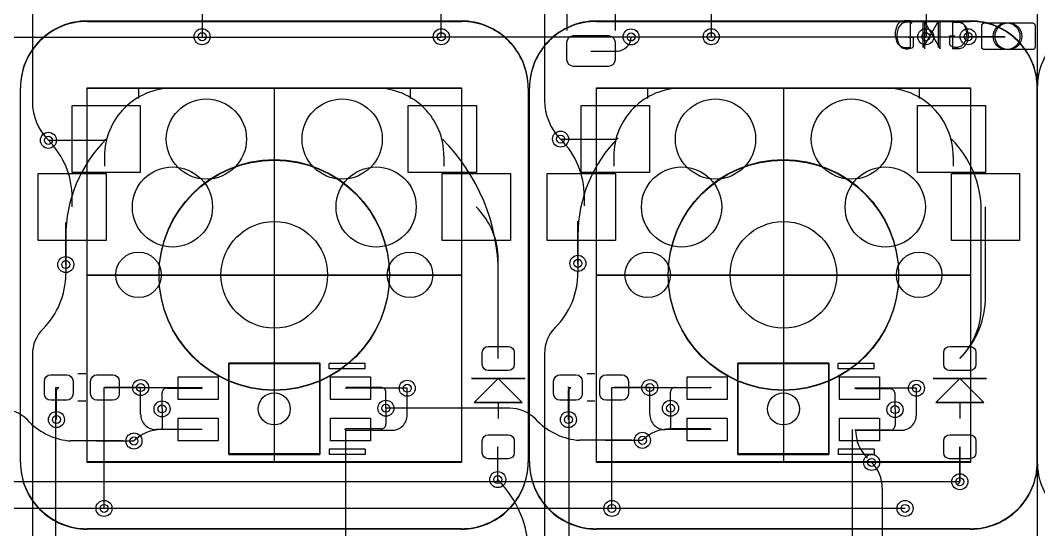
# Model space of a CAD drawing. Header units: millimetres. Extents: x -220 to 263, y -14 to 135.
# Drawn here: x 127.67 to 165.77, y 58.97 to 78.02 of the extents above; entities that cross this region are included whole.
import ezdxf

# ---------------------------------------------------------------- set-up
doc = ezdxf.new("R2010")
doc.units = ezdxf.units.MM
doc.layers.get('0').update_dxf_attribs({"color": 96, "lineweight": 25, "true_color": 0x008000})
for name, color, linetype, lineweight, true_color in [('livello 10', 6, 'Continuous', 25, 0xff00ff), ('livello 11', 30, 'Continuous', 25, 0xff7f00), ('livello 12', 253, 'Continuous', 25, 0xa0a0a4), ('livello 3', 18, 'Continuous', 25, 0x000000), ('livello 7', 6, 'Continuous', 25, 0xff00ff), ('livello 8', 18, 'Continuous', 25, 0x000000), ('livello 9', 18, 'Continuous', 25, 0x000000)]:
    doc.layers.add(name, color=color, linetype=linetype, lineweight=lineweight, true_color=true_color)

msp = doc.modelspace()

# ---------------------------------------------------------------- linework, layer by layer
at = {"flags": 128}
msp.add_lwpolyline([(165.722, 121.5), (165.722, 14.516)], dxfattribs=at)
at = {"layer": 'livello 10', "flags": 128}
msp.add_lwpolyline([(165.722, 121.5), (165.722, 14.516)], dxfattribs=at)
at = {"layer": 'livello 10', "color": 6, "true_color": 0xff00ff, "flags": 128}
for points in [[(130.173, 75.499), (144.172, 75.499)], [(130.173, 61.499), (130.173, 75.499)], [(130.173, 75.499), (144.172, 75.499)], [(144.172, 75.499), (144.172, 61.499)], [(149.223, 75.499), (163.222, 75.499)], [(149.223, 61.499), (149.223, 75.499)], [(149.223, 61.499), (149.223, 75.499)], [(149.223, 75.499), (163.222, 75.499)], [(149.223, 75.499), (163.222, 75.499)], [(163.222, 75.499), (163.222, 61.499)], [(163.222, 75.499), (163.222, 61.499)], [(144.172, 61.499), (130.173, 61.499)], [(163.222, 61.499), (149.223, 61.499)], [(163.222, 61.499), (149.223, 61.499)]]:
    msp.add_lwpolyline(points, dxfattribs=at)
at = {"layer": 'livello 11', "color": 250, "true_color": 0x2f2d31, "flags": 128}
for points in [[(165.722, 121.5), (165.722, 14.516)], [(130.173, 75.499), (144.172, 75.499)], [(130.173, 61.499), (130.173, 75.499)], [(130.173, 75.499), (144.172, 75.499)], [(144.172, 75.499), (144.172, 61.499)], [(149.223, 75.499), (163.222, 75.499)], [(149.223, 61.499), (149.223, 75.499)], [(149.223, 61.499), (149.223, 75.499)], [(149.223, 75.499), (163.222, 75.499)], [(149.223, 75.499), (163.222, 75.499)], [(163.222, 75.499), (163.222, 61.499)], [(163.222, 75.499), (163.222, 61.499)], [(135.473, 61.782), (135.473, 65.182)], [(135.473, 65.182), (138.873, 65.182)], [(138.873, 65.182), (135.473, 65.182)], [(135.473, 65.182), (135.473, 61.782)], [(138.873, 65.182), (138.873, 61.782)], [(138.873, 61.782), (138.873, 65.182)], [(154.523, 61.782), (154.523, 65.182)], [(154.523, 65.182), (157.923, 65.182)], [(157.923, 65.182), (154.523, 65.182)], [(154.523, 65.182), (154.523, 61.782)], [(157.923, 65.182), (157.923, 61.782)], [(157.923, 61.782), (157.923, 65.182)], [(138.873, 61.782), (135.473, 61.782)], [(135.473, 61.782), (138.873, 61.782)], [(157.923, 61.782), (154.523, 61.782)], [(154.523, 61.782), (157.923, 61.782)], [(144.172, 61.499), (130.173, 61.499)], [(163.222, 61.499), (149.223, 61.499)], [(163.222, 61.499), (149.223, 61.499)]]:
    msp.add_lwpolyline(points, dxfattribs=at)
at = {"layer": 'livello 11', "color": 139, "true_color": 0x174d58, "flags": 128}
for points in [[(148.113, 79.06), (148.113, 77.638)], [(149.933, 79.06), (149.933, 77.638)], [(160.45, 77.771), (160.402, 77.58)], [(160.497, 77.866), (160.45, 77.771)], [(160.593, 77.961), (160.497, 77.866)], [(160.736, 78.009), (160.593, 77.961)], [(160.974, 78.009), (160.736, 78.009)], [(160.974, 77.009), (160.974, 78.009)], [(162.021, 78.009), (161.45, 77.009)], [(161.45, 77.009), (161.45, 78.009)], [(162.021, 77.009), (162.021, 78.009)], [(162.497, 77.961), (162.593, 78.009)], [(162.593, 78.009), (162.736, 78.009)], [(162.736, 78.009), (162.878, 77.961)], [(162.878, 77.961), (162.974, 77.866)], [(162.974, 77.866), (163.021, 77.771)], [(163.021, 77.771), (163.069, 77.58)], [(160.402, 77.58), (160.402, 77.438)], [(160.402, 77.438), (160.45, 77.247)], [(162.45, 77.104), (162.45, 77.438)], [(162.45, 77.438), (162.64, 77.438)], [(163.069, 77.438), (163.021, 77.247)], [(163.069, 77.58), (163.069, 77.438)], [(160.45, 77.247), (160.497, 77.152)], [(160.497, 77.152), (160.593, 77.056)], [(160.593, 77.056), (160.736, 77.009)], [(160.736, 77.009), (160.974, 77.009)], [(162.497, 77.056), (162.45, 77.104)], [(162.64, 77.009), (162.497, 77.056)], [(162.736, 77.009), (162.64, 77.009)], [(162.878, 77.056), (162.736, 77.009)], [(162.974, 77.152), (162.878, 77.056)], [(163.021, 77.247), (162.974, 77.152)], [(133.363, 75.484), (142.253, 75.484)], [(142.253, 75.484), (142.253, 75.103)], [(152.413, 75.484), (161.303, 75.484)], [(161.303, 75.484), (161.303, 75.103)], [(130.823, 72.944), (130.823, 72.563)], [(149.873, 72.944), (149.873, 72.563)], [(140.573, 65.182), (139.223, 65.182)], [(139.223, 64.982), (139.223, 65.182)], [(140.573, 64.982), (140.573, 65.182)], [(159.623, 65.182), (158.273, 65.182)], [(158.273, 64.982), (158.273, 65.182)], [(159.623, 64.982), (159.623, 65.182)], [(130.119, 64.792), (129.826, 64.792)], [(140.573, 64.982), (139.223, 64.982)], [(149.169, 64.792), (148.876, 64.792)], [(159.623, 64.982), (158.273, 64.982)], [(144.554, 64.618), (146.554, 64.618)], [(144.654, 63.718), (145.554, 64.618)], [(145.554, 64.618), (146.454, 63.718)], [(161.823, 64.618), (163.823, 64.618)], [(161.923, 63.718), (162.823, 64.618)], [(162.823, 64.618), (163.723, 63.718)], [(130.119, 63.772), (129.826, 63.772)], [(146.454, 63.718), (144.654, 63.718)], [(145.554, 63.718), (145.554, 63.118)], [(149.169, 63.772), (148.876, 63.772)], [(163.723, 63.718), (161.923, 63.718)], [(162.823, 63.718), (162.823, 63.118)]]:
    msp.add_lwpolyline(points, dxfattribs=at)
at = {"layer": 'livello 11', "color": 168, "true_color": 0x0d115e, "flags": 128}
for points in [[(148.113, 79.06), (148.113, 77.638)], [(149.933, 79.06), (149.933, 77.638)], [(160.56, 77.808), (160.512, 77.712)], [(160.655, 77.903), (160.56, 77.808)], [(160.798, 77.951), (160.655, 77.903)], [(160.941, 77.951), (160.798, 77.951)], [(161.036, 77.903), (160.941, 77.951)], [(161.512, 76.951), (161.512, 77.951)], [(161.512, 77.951), (162.084, 76.951)], [(162.084, 76.951), (162.084, 77.951)], [(162.56, 76.951), (162.56, 77.951)], [(162.56, 77.951), (162.798, 77.951)], [(162.798, 77.951), (162.941, 77.903)], [(162.941, 77.903), (163.036, 77.808)], [(163.036, 77.808), (163.084, 77.712)], [(160.512, 77.712), (160.465, 77.522)], [(160.465, 77.522), (160.465, 77.379)], [(160.465, 77.379), (160.512, 77.189)], [(161.084, 77.379), (160.893, 77.379)], [(161.084, 77.046), (161.084, 77.379)], [(163.084, 77.712), (163.131, 77.522)], [(163.131, 77.379), (163.084, 77.189)], [(163.131, 77.522), (163.131, 77.379)], [(160.512, 77.189), (160.56, 77.093)], [(160.56, 77.093), (160.655, 76.998)], [(160.655, 76.998), (160.798, 76.951)], [(160.893, 76.951), (161.036, 76.998)], [(161.036, 76.998), (161.084, 77.046)], [(162.941, 76.998), (162.798, 76.951)], [(163.036, 77.093), (162.941, 76.998)], [(163.084, 77.189), (163.036, 77.093)], [(160.798, 76.951), (160.893, 76.951)], [(162.798, 76.951), (162.56, 76.951)], [(140.983, 75.484), (132.093, 75.484)], [(132.093, 75.484), (132.093, 75.103)], [(160.033, 75.484), (151.143, 75.484)], [(151.143, 75.484), (151.143, 75.103)], [(143.523, 72.944), (143.523, 72.563)], [(162.573, 72.944), (162.573, 72.563)], [(130.119, 64.792), (129.826, 64.792)], [(149.169, 64.792), (148.876, 64.792)], [(146.554, 64.618), (144.554, 64.618)], [(145.554, 64.618), (144.654, 63.718)], [(146.454, 63.718), (145.554, 64.618)], [(163.823, 64.618), (161.823, 64.618)], [(162.823, 64.618), (161.923, 63.718)], [(163.723, 63.718), (162.823, 64.618)], [(130.119, 63.772), (129.826, 63.772)], [(144.654, 63.718), (146.454, 63.718)], [(145.554, 63.718), (145.554, 63.118)], [(149.169, 63.772), (148.876, 63.772)], [(161.923, 63.718), (163.723, 63.718)], [(162.823, 63.718), (162.823, 63.118)], [(140.573, 61.982), (139.223, 61.982)], [(139.223, 61.982), (139.223, 61.782)], [(140.573, 61.782), (139.223, 61.782)], [(140.573, 61.982), (140.573, 61.782)], [(159.623, 61.982), (158.273, 61.982)], [(158.273, 61.982), (158.273, 61.782)], [(159.623, 61.782), (158.273, 61.782)], [(159.623, 61.982), (159.623, 61.782)]]:
    msp.add_lwpolyline(points, dxfattribs=at)
at = {"layer": 'livello 11', "color": 250, "true_color": 0x3d3d3d, "flags": 128}
for points in [[(130.173, 77.982, 0.414214), (127.673, 75.482)], [(130.173, 77.982, 0.414214), (127.673, 75.482)], [(146.672, 75.482, 0.414214), (144.172, 77.982)], [(146.672, 75.482, 0.414214), (144.172, 77.982)], [(149.223, 77.982, 0.414214), (146.723, 75.482)], [(149.223, 77.982, 0.414214), (146.723, 75.482)], [(149.223, 77.982, 0.414214), (146.723, 75.482)], [(165.722, 75.482, 0.414214), (163.222, 77.982)], [(165.722, 75.482, 0.414214), (163.222, 77.982)], [(165.722, 75.482, 0.414214), (163.222, 77.982)], [(127.673, 61.482, 0.414214), (130.173, 58.982)], [(144.172, 58.982, 0.414214), (146.672, 61.482)], [(146.723, 61.482, 0.414214), (149.223, 58.982)], [(146.723, 61.482, 0.414214), (149.223, 58.982)], [(163.222, 58.982, 0.414214), (165.722, 61.482)], [(163.222, 58.982, 0.414214), (165.722, 61.482)]]:
    msp.add_lwpolyline(points, format="xyb", dxfattribs=at)
for points in [[(130.173, 77.982), (144.172, 77.982)], [(130.173, 77.982), (144.172, 77.982)], [(149.223, 77.982), (163.222, 77.982)], [(149.223, 77.982), (163.222, 77.982)], [(149.223, 77.982), (163.222, 77.982)], [(127.673, 61.482), (127.673, 75.482)], [(130.173, 75.482), (144.172, 75.482)], [(130.173, 61.482), (130.173, 75.482)], [(130.173, 75.482), (144.172, 75.482)], [(137.173, 75.482), (137.173, 61.482)], [(144.172, 75.482), (144.172, 61.482)], [(146.672, 75.482), (146.672, 61.482)], [(146.723, 61.482), (146.723, 75.482)], [(146.723, 61.482), (146.723, 75.482)], [(149.223, 75.482), (163.222, 75.482)], [(149.223, 61.482), (149.223, 75.482)], [(149.223, 61.482), (149.223, 75.482)], [(149.223, 75.482), (163.222, 75.482)], [(149.223, 75.482), (163.222, 75.482)], [(156.222, 75.482), (156.222, 61.482)], [(156.223, 75.482), (156.223, 61.482)], [(163.222, 75.482), (163.222, 61.482)], [(163.222, 75.482), (163.222, 61.482)], [(165.722, 61.482), (165.722, 75.482)], [(165.722, 75.482), (165.722, 61.482)], [(130.173, 68.482), (144.172, 68.482)], [(130.173, 68.482), (144.172, 68.482)], [(149.223, 68.482), (163.222, 68.482)], [(149.223, 68.482), (163.222, 68.482)], [(149.223, 68.482), (163.222, 68.482)], [(144.172, 61.482), (130.173, 61.482)], [(163.222, 61.482), (149.223, 61.482)], [(163.222, 61.482), (149.223, 61.482)], [(144.172, 58.982), (130.173, 58.982)], [(163.222, 58.982), (149.223, 58.982)], [(163.222, 58.982), (149.223, 58.982)]]:
    msp.add_lwpolyline(points, dxfattribs=at)
at = {"layer": 'livello 11', "color": 139, "true_color": 0x174d58, "flags": 128}
for points in [[(133.363, 75.484, 0.414214), (130.823, 72.944)], [(152.413, 75.484, 0.414214), (149.873, 72.944)]]:
    msp.add_lwpolyline(points, format="xyb", dxfattribs=at)
at = {"layer": 'livello 11', "color": 168, "true_color": 0x0d115e, "flags": 128}
for points in [[(143.523, 72.944, 0.414214), (140.983, 75.484)], [(162.573, 72.944, 0.414214), (160.033, 75.484)]]:
    msp.add_lwpolyline(points, format="xyb", dxfattribs=at)
at = {"layer": 'livello 11', "color": 250, "true_color": 0x3d3d3d}
for centre in [(137.173, 68.482), (156.223, 68.482), (156.222, 68.482)]:
    msp.add_circle(centre, 4.311, dxfattribs=at)
at = {"layer": 'livello 12', "flags": 128}
msp.add_lwpolyline([(165.722, 121.5), (165.722, 14.5)], dxfattribs=at)
at = {"layer": 'livello 3', "color": 30, "true_color": 0xff7f00, "flags": 128}
for points in [[(168.222, 77.999, 0.414214), (165.722, 75.499)], [(165.722, 61.499, 0.414214), (168.222, 58.999)]]:
    msp.add_lwpolyline(points, format="xyb", dxfattribs=at)
msp.add_lwpolyline([(165.722, 61.499), (165.722, 75.499)], dxfattribs=at)
at = {"layer": 'livello 7', "color": 6, "true_color": 0xff00ff, "flags": 128}
for points in [[(130.173, 77.999, 0.414214), (127.673, 75.499)], [(130.173, 77.999, 0.414214), (127.673, 75.499)], [(146.672, 75.499, 0.414214), (144.172, 77.999)], [(146.672, 75.499, 0.414214), (144.172, 77.999)], [(149.223, 77.999, 0.414214), (146.723, 75.499)], [(149.223, 77.999, 0.414214), (146.723, 75.499)], [(149.223, 77.999, 0.414214), (146.723, 75.499)], [(165.722, 75.499, 0.414214), (163.222, 77.999)], [(165.722, 75.499, 0.414214), (163.222, 77.999)], [(165.722, 75.499, 0.414214), (163.222, 77.999)], [(127.673, 61.499, 0.414214), (130.173, 58.999)], [(144.172, 58.999, 0.414214), (146.672, 61.499)], [(146.723, 61.499, 0.414214), (149.223, 58.999)], [(146.723, 61.499, 0.414214), (149.223, 58.999)], [(163.222, 58.999, 0.414214), (165.722, 61.499)], [(163.222, 58.999, 0.414214), (165.722, 61.499)]]:
    msp.add_lwpolyline(points, format="xyb", dxfattribs=at)
for points in [[(130.173, 77.999), (144.172, 77.999)], [(130.173, 77.999), (144.172, 77.999)], [(149.223, 77.999), (163.222, 77.999)], [(149.223, 77.999), (163.222, 77.999)], [(149.223, 77.999), (163.222, 77.999)], [(127.673, 61.499), (127.673, 75.499)], [(130.173, 75.499), (144.172, 75.499)], [(130.173, 61.499), (130.173, 75.499)], [(130.173, 75.499), (144.172, 75.499)], [(137.173, 75.499), (137.173, 61.499)], [(144.172, 75.499), (144.172, 61.499)], [(146.672, 75.499), (146.672, 61.499)], [(146.723, 61.499), (146.723, 75.499)], [(146.723, 61.499), (146.723, 75.499)], [(149.223, 75.499), (163.222, 75.499)], [(149.223, 61.499), (149.223, 75.499)], [(149.223, 61.499), (149.223, 75.499)], [(149.223, 75.499), (163.222, 75.499)], [(149.223, 75.499), (163.222, 75.499)], [(156.222, 75.499), (156.222, 61.499)], [(156.223, 75.499), (156.223, 61.499)], [(163.222, 75.499), (163.222, 61.499)], [(163.222, 75.499), (163.222, 61.499)], [(165.722, 61.499), (165.722, 75.499)], [(165.722, 75.499), (165.722, 61.499)], [(130.173, 68.499), (144.172, 68.499)], [(130.173, 68.499), (144.172, 68.499)], [(149.223, 68.499), (163.222, 68.499)], [(149.223, 68.499), (163.222, 68.499)], [(149.223, 68.499), (163.222, 68.499)], [(135.473, 61.799), (135.473, 65.199)], [(135.473, 65.199), (138.873, 65.199)], [(138.873, 65.199), (135.473, 65.199)], [(135.473, 65.199), (135.473, 61.799)], [(138.873, 65.199), (138.873, 61.799)], [(138.873, 61.799), (138.873, 65.199)], [(154.523, 61.799), (154.523, 65.199)], [(154.523, 65.199), (157.923, 65.199)], [(157.923, 65.199), (154.523, 65.199)], [(154.523, 65.199), (154.523, 61.799)], [(157.923, 65.199), (157.923, 61.799)], [(157.923, 61.799), (157.923, 65.199)], [(138.873, 61.799), (135.473, 61.799)], [(135.473, 61.799), (138.873, 61.799)], [(157.923, 61.799), (154.523, 61.799)], [(154.523, 61.799), (157.923, 61.799)], [(144.172, 61.499), (130.173, 61.499)], [(163.222, 61.499), (149.223, 61.499)], [(163.222, 61.499), (149.223, 61.499)], [(144.172, 58.999), (130.173, 58.999)], [(163.222, 58.999), (149.223, 58.999)], [(163.222, 58.999), (149.223, 58.999)]]:
    msp.add_lwpolyline(points, dxfattribs=at)
at = {"layer": 'livello 7', "color": 6, "true_color": 0xff00ff}
for centre in [(137.173, 68.499), (156.223, 68.499), (156.222, 68.499)]:
    msp.add_circle(centre, 4.311, dxfattribs=at)
at = {"layer": 'livello 8', "color": 163, "true_color": 0x4d7fc4, "flags": 128}
for points in [[(147.284, 84.613), (147.284, 75.027)], [(128.123, 84.567), (128.123, 74.981)], [(143.423, 77.41), (143.423, 81.657)], [(134.473, 80.682), (134.473, 77.41)], [(153.523, 80.682), (153.523, 77.41)], [(161.56, 80.482), (161.56, 77.422)], [(163.641, 77.826), (163.649, 77.864), (163.671, 77.897), (163.703, 77.918), (163.741, 77.926), (165.541, 77.926), (165.58, 77.918), (165.612, 77.897), (165.634, 77.864), (165.641, 77.826), (165.641, 77.026), (165.634, 76.988), (165.612, 76.955), (165.58, 76.933), (165.541, 76.926), (163.741, 76.926), (163.703, 76.933), (163.671, 76.955), (163.649, 76.988), (163.641, 77.026), (163.641, 77.826)], [(149.673, 77.449), (149.768, 77.43), (149.849, 77.376), (149.903, 77.295), (149.923, 77.199), (149.923, 76.549), (149.903, 76.453), (149.849, 76.372), (149.768, 76.318), (149.673, 76.299), (148.373, 76.299), (148.277, 76.318), (148.196, 76.372), (148.142, 76.453), (148.123, 76.549), (148.123, 77.199), (148.142, 77.295), (148.196, 77.376), (148.277, 77.43), (148.373, 77.449), (149.673, 77.449)], [(161.56, 77.422), (161.548, 77.41)], [(164.523, 77.41), (163.133, 77.41)], [(149.023, 76.874), (149.998, 76.874)], [(142.188, 72.329), (142.188, 74.829), (144.738, 74.829), (144.738, 72.329), (142.188, 72.329)], [(161.238, 72.329), (161.238, 74.829), (163.788, 74.829), (163.788, 72.329), (161.238, 72.329)], [(128.338, 69.789), (128.338, 72.289), (130.888, 72.289), (130.888, 69.789), (128.338, 69.789)], [(147.388, 69.789), (147.388, 72.289), (149.938, 72.289), (149.938, 69.789), (147.388, 69.789)], [(129.613, 71.039), (129.613, 71.384)], [(148.774, 71.085), (148.774, 71.43)], [(163.623, 67.299), (163.623, 70.899)], [(148.534, 68.929), (148.534, 70.506)], [(129.373, 68.882), (129.373, 70.459)], [(129.373, 68.882), (129.373, 68.534)], [(148.534, 68.929), (148.534, 68.581)], [(145.554, 65.368), (145.554, 68.53)], [(145.929, 65.818), (146.015, 65.8), (146.088, 65.752), (146.137, 65.679), (146.154, 65.593), (146.154, 65.143), (146.137, 65.056), (146.088, 64.983), (146.015, 64.935), (145.929, 64.918), (145.179, 64.918), (145.093, 64.935), (145.02, 64.983), (144.971, 65.056), (144.954, 65.143), (144.954, 65.593), (144.971, 65.679), (145.02, 65.752), (145.093, 65.8), (145.179, 65.818), (145.929, 65.818)], [(147.284, 65.563), (147.284, 55.977)], [(163.198, 65.818), (163.284, 65.8), (163.357, 65.752), (163.405, 65.679), (163.423, 65.593), (163.423, 65.143), (163.405, 65.056), (163.357, 64.983), (163.284, 64.935), (163.198, 64.918), (162.448, 64.918), (162.361, 64.935), (162.288, 64.983), (162.24, 65.056), (162.223, 65.143), (162.223, 65.593), (162.24, 65.679), (162.288, 65.752), (162.361, 65.8), (162.448, 65.818), (163.198, 65.818)], [(128.123, 65.516), (128.123, 55.931)], [(129.648, 64.045), (129.629, 63.954), (129.578, 63.877), (129.501, 63.825), (129.41, 63.807), (128.81, 63.807), (128.719, 63.825), (128.642, 63.877), (128.591, 63.954), (128.573, 64.045), (128.573, 64.52), (128.591, 64.611), (128.642, 64.688), (128.719, 64.739), (128.81, 64.757), (129.41, 64.757), (129.501, 64.739), (129.578, 64.688), (129.629, 64.611), (129.648, 64.52), (129.648, 64.045)], [(131.373, 64.045), (131.354, 63.954), (131.303, 63.877), (131.226, 63.825), (131.135, 63.807), (130.535, 63.807), (130.444, 63.825), (130.367, 63.877), (130.316, 63.954), (130.298, 64.045), (130.298, 64.52), (130.316, 64.611), (130.367, 64.688), (130.444, 64.739), (130.535, 64.757), (131.135, 64.757), (131.226, 64.739), (131.303, 64.688), (131.354, 64.611), (131.373, 64.52), (131.373, 64.045)], [(135.073, 64.682), (135.073, 63.832), (133.573, 63.832), (133.573, 64.682), (135.073, 64.682)], [(140.773, 64.682), (140.773, 63.832), (139.273, 63.832), (139.273, 64.682), (140.773, 64.682)], [(148.698, 64.045), (148.679, 63.954), (148.628, 63.877), (148.551, 63.825), (148.46, 63.807), (147.86, 63.807), (147.769, 63.825), (147.692, 63.877), (147.641, 63.954), (147.623, 64.045), (147.623, 64.52), (147.641, 64.611), (147.692, 64.688), (147.769, 64.739), (147.86, 64.757), (148.46, 64.757), (148.551, 64.739), (148.628, 64.688), (148.679, 64.611), (148.698, 64.52), (148.698, 64.045)], [(150.423, 64.045), (150.404, 63.954), (150.353, 63.877), (150.276, 63.825), (150.185, 63.807), (149.585, 63.807), (149.494, 63.825), (149.417, 63.877), (149.366, 63.954), (149.348, 64.045), (149.348, 64.52), (149.366, 64.611), (149.417, 64.688), (149.494, 64.739), (149.585, 64.757), (150.185, 64.757), (150.276, 64.739), (150.353, 64.688), (150.404, 64.611), (150.423, 64.52), (150.423, 64.045)], [(154.123, 64.682), (154.123, 63.832), (152.623, 63.832), (152.623, 64.682), (154.123, 64.682)], [(159.823, 64.682), (159.823, 63.832), (158.323, 63.832), (158.323, 64.682), (159.823, 64.682)], [(129.004, 58.359), (129.004, 64.282)], [(129.004, 64.282), (129.11, 64.282)], [(130.804, 59.759), (130.804, 64.282)], [(130.804, 64.282), (130.835, 64.282)], [(132.173, 64.282), (130.835, 64.282)], [(132.173, 64.282), (134.448, 64.282)], [(141.173, 64.282), (139.848, 64.282)], [(141.348, 63.507), (141.348, 64.107)], [(142.148, 63.257), (142.148, 64.257)], [(148.204, 64.282), (148.16, 64.282)], [(148.16, 64.282), (148.266, 64.282)], [(148.204, 58.359), (148.204, 64.282)], [(149.804, 64.282), (149.885, 64.282)], [(149.804, 59.759), (149.804, 64.282)], [(151.223, 64.282), (149.885, 64.282)], [(151.223, 64.282), (153.498, 64.282)], [(158.923, 64.232), (158.923, 64.257)], [(160.223, 64.232), (158.923, 64.232)], [(160.398, 63.457), (160.398, 64.057)], [(161.198, 63.257), (161.198, 64.257)], [(132.973, 63.482), (132.973, 62.765)], [(151.998, 63.507), (151.998, 62.79)], [(135.073, 63.132), (135.073, 62.282), (133.573, 62.282), (133.573, 63.132), (135.073, 63.132)], [(140.773, 63.132), (140.773, 62.282), (139.273, 62.282), (139.273, 63.132), (140.773, 63.132)], [(154.123, 63.132), (154.123, 62.282), (152.623, 62.282), (152.623, 63.132), (154.123, 63.132)], [(159.823, 63.132), (159.823, 62.282), (158.323, 62.282), (158.323, 63.132), (159.823, 63.132)], [(134.473, 62.707), (132.949, 62.707)], [(139.848, 58.307), (139.848, 62.682)], [(139.848, 62.682), (141.573, 62.682)], [(145.929, 62.518), (146.015, 62.5), (146.088, 62.452), (146.137, 62.379), (146.154, 62.293), (146.154, 61.843), (146.137, 61.756), (146.088, 61.683), (146.015, 61.635), (145.929, 61.618), (145.179, 61.618), (145.093, 61.635), (145.02, 61.683), (144.971, 61.756), (144.954, 61.843), (144.954, 62.293), (144.971, 62.379), (145.02, 62.452), (145.093, 62.5), (145.179, 62.518), (145.929, 62.518)], [(153.498, 62.732), (151.974, 62.732)], [(158.804, 58.359), (158.804, 62.707)], [(158.898, 62.682), (160.623, 62.682)], [(163.198, 62.518), (163.284, 62.5), (163.357, 62.452), (163.405, 62.379), (163.423, 62.293), (163.423, 61.843), (163.405, 61.756), (163.357, 61.683), (163.284, 61.635), (163.198, 61.618), (162.448, 61.618), (162.361, 61.635), (162.288, 61.683), (162.24, 61.756), (162.223, 61.843), (162.223, 62.293), (162.24, 62.379), (162.288, 62.452), (162.361, 62.5), (162.448, 62.518), (163.198, 62.518)], [(145.535, 62.049), (145.554, 62.068)], [(145.535, 60.837), (145.535, 62.049)], [(162.823, 60.759), (162.823, 62.068)], [(159.923, 60.516), (159.923, 58.677)]]:
    msp.add_lwpolyline(points, dxfattribs=at)
for points in [[(149.998, 76.874, 0.414214), (150.523, 77.399)], [(163.133, 77.41, 0.414214), (163.123, 77.399)], [(128.122, 74.981, 0.198907), (128.723, 73.532)], [(147.284, 75.027, 0.198912), (147.884, 73.579)], [(129.613, 71.384, 0.198905), (128.723, 73.532)], [(145.554, 68.53, 0.198913), (143.463, 73.579)], [(148.774, 71.43, 0.198908), (147.884, 73.579)], [(163.623, 70.899, 0.198913), (162.513, 73.579)], [(147.684, 66.528, 0.198913), (148.534, 68.581)], [(128.522, 66.482, 0.198916), (129.373, 68.534)], [(162.823, 65.368, 0.198903), (163.623, 67.299)], [(128.523, 66.482, 0.198929), (128.123, 65.516)], [(147.684, 66.529, 0.198921), (147.284, 65.563)], [(134.473, 64.257, 0.414214), (134.448, 64.282)], [(141.348, 64.107, 0.414214), (141.173, 64.282)], [(153.523, 64.257, 0.414214), (153.498, 64.282)], [(160.398, 64.057, 0.414214), (160.223, 64.232)], [(141.573, 62.682, 0.414214), (142.148, 63.257)], [(160.623, 62.682, 0.414214), (161.198, 63.257)], [(132.949, 62.707, 0.198911), (131.923, 62.282)], [(132.949, 62.707, 0.198573), (132.973, 62.765)], [(139.848, 62.682, 0.414214), (139.798, 62.732)], [(151.974, 62.732, 0.198911), (150.948, 62.307)], [(151.974, 62.732, 0.198573), (151.998, 62.79)], [(159.923, 60.516, 0.198913), (159.523, 61.482)], [(146.691, 58.047, 0.198907), (145.535, 60.837)]]:
    msp.add_lwpolyline(points, format="xyb", dxfattribs=at)
at = {"layer": 'livello 8', "color": 254, "true_color": 0xd0d2cd, "flags": 128}
for points in [[(135.473, 61.782), (135.473, 65.182)], [(135.473, 65.182), (138.873, 65.182)], [(138.873, 65.182), (135.473, 65.182)], [(135.473, 65.182), (135.473, 61.782)], [(138.873, 65.182), (138.873, 61.782)], [(138.873, 61.782), (138.873, 65.182)], [(154.523, 61.782), (154.523, 65.182)], [(154.523, 65.182), (157.923, 65.182)], [(157.923, 65.182), (154.523, 65.182)], [(154.523, 65.182), (154.523, 61.782)], [(157.923, 65.182), (157.923, 61.782)], [(157.923, 61.782), (157.923, 65.182)], [(138.873, 61.782), (135.473, 61.782)], [(135.473, 61.782), (138.873, 61.782)], [(157.923, 61.782), (154.523, 61.782)], [(154.523, 61.782), (157.923, 61.782)]]:
    msp.add_lwpolyline(points, dxfattribs=at)
at = {"layer": 'livello 8', "color": 7, "true_color": 0xececec}
for centre in [(134.473, 77.41), (143.423, 77.41), (150.523, 77.399), (153.523, 77.41), (161.548, 77.41), (163.133, 77.41), (128.723, 73.532), (147.884, 73.579), (129.373, 68.882), (148.534, 68.929), (132.173, 64.282), (142.148, 64.257), (151.223, 64.282), (161.198, 64.257), (132.973, 63.482), (141.348, 63.507), (151.998, 63.507), (160.398, 63.457), (129.023, 63.082), (148.179, 63.082), (131.923, 62.282), (150.948, 62.307), (159.523, 61.482), (145.535, 60.837), (162.823, 60.759), (130.804, 59.759), (149.804, 59.759), (160.773, 59.759)]:
    msp.add_circle(centre, 0.3, dxfattribs=at)
at = {"layer": 'livello 8', "color": 7}
for centre, radius in [((134.473, 77.41), 0.15), ((143.423, 77.41), 0.15), ((150.523, 77.399), 0.15), ((153.523, 77.41), 0.15), ((161.548, 77.41), 0.15), ((163.133, 77.41), 0.15), ((134.633, 73.579), 1.5), ((139.713, 73.579), 1.5), ((153.683, 73.579), 1.5), ((158.763, 73.579), 1.5), ((128.723, 73.532), 0.15), ((147.884, 73.579), 0.15), ((133.363, 71.039), 1.5), ((140.983, 71.039), 1.5), ((152.413, 71.039), 1.5), ((160.033, 71.039), 1.5), ((137.173, 68.499), 1.994), ((137.173, 68.499), 1.994), ((156.223, 68.499), 1.994), ((156.223, 68.499), 1.994), ((132.093, 68.499), 0.851), ((132.093, 68.499), 0.851), ((142.253, 68.499), 0.851), ((142.253, 68.499), 0.851), ((151.143, 68.499), 0.851), ((151.143, 68.499), 0.851), ((161.303, 68.499), 0.851), ((161.303, 68.499), 0.851), ((129.373, 68.882), 0.15), ((148.534, 68.929), 0.15), ((132.173, 64.282), 0.15), ((142.148, 64.257), 0.15), ((151.223, 64.282), 0.15), ((161.198, 64.257), 0.15), ((132.973, 63.482), 0.15), ((141.348, 63.507), 0.15), ((151.998, 63.507), 0.15), ((160.398, 63.457), 0.15), ((129.023, 63.082), 0.15), ((148.179, 63.082), 0.15), ((131.923, 62.282), 0.15), ((150.948, 62.307), 0.15), ((159.523, 61.482), 0.15), ((145.535, 60.837), 0.15), ((162.823, 60.759), 0.15), ((130.804, 59.759), 0.15), ((149.804, 59.759), 0.15), ((160.773, 59.759), 0.15)]:
    msp.add_circle(centre, radius, dxfattribs=at)
at = {"layer": 'livello 8', "color": 163, "true_color": 0x4d7fc4}
for centre in [(137.173, 63.482), (156.223, 63.482)]:
    msp.add_circle(centre, 0.599, dxfattribs=at)
at = {"layer": 'livello 9', "color": 22, "true_color": 0xc83434, "flags": 128}
for points in [[(163.641, 77.826), (163.649, 77.864), (163.671, 77.897), (163.703, 77.918), (163.741, 77.926), (165.541, 77.926), (165.58, 77.918), (165.612, 77.897), (165.634, 77.864), (165.641, 77.826), (165.641, 77.026), (165.634, 76.988), (165.612, 76.955), (165.58, 76.933), (165.541, 76.926), (163.741, 76.926), (163.703, 76.933), (163.671, 76.955), (163.649, 76.988), (163.641, 77.026), (163.641, 77.826)], [(143.395, 77.382), (70.023, 77.382)], [(143.423, 77.41), (143.395, 77.382)], [(143.423, 77.41), (153.523, 77.41)], [(149.673, 77.449), (149.768, 77.43), (149.849, 77.376), (149.903, 77.295), (149.923, 77.199), (149.923, 76.549), (149.903, 76.453), (149.849, 76.372), (149.768, 76.318), (149.673, 76.299), (148.373, 76.299), (148.277, 76.318), (148.196, 76.372), (148.142, 76.453), (148.123, 76.549), (148.123, 77.199), (148.142, 77.295), (148.196, 77.376), (148.277, 77.43), (148.373, 77.449), (149.673, 77.449)], [(153.523, 77.41), (161.548, 77.41)], [(161.548, 77.41), (164.523, 77.41)], [(132.158, 74.829), (132.158, 72.329), (129.608, 72.329), (129.608, 74.829), (132.158, 74.829)], [(151.208, 74.829), (151.208, 72.329), (148.658, 72.329), (148.658, 74.829), (151.208, 74.829)], [(128.723, 73.532), (130.771, 73.532)], [(147.884, 73.579), (149.933, 73.579)], [(146.008, 72.289), (146.008, 69.789), (143.458, 69.789), (143.458, 72.289), (146.008, 72.289)], [(165.058, 72.289), (165.058, 69.789), (162.508, 69.789), (162.508, 72.289), (165.058, 72.289)], [(163.783, 67.685), (163.783, 71.039)], [(129.373, 69.933), (129.373, 68.882)], [(148.534, 69.98), (148.534, 68.929)], [(145.554, 65.368), (145.554, 69.056)], [(145.929, 65.818), (146.015, 65.8), (146.088, 65.752), (146.137, 65.679), (146.154, 65.593), (146.154, 65.143), (146.137, 65.056), (146.088, 64.983), (146.015, 64.935), (145.929, 64.918), (145.179, 64.918), (145.093, 64.935), (145.02, 64.983), (144.971, 65.056), (144.954, 65.143), (144.954, 65.593), (144.971, 65.679), (145.02, 65.752), (145.093, 65.8), (145.179, 65.818), (145.929, 65.818)], [(163.198, 65.818), (163.284, 65.8), (163.357, 65.752), (163.405, 65.679), (163.423, 65.593), (163.423, 65.143), (163.405, 65.056), (163.357, 64.983), (163.284, 64.935), (163.198, 64.918), (162.448, 64.918), (162.361, 64.935), (162.288, 64.983), (162.24, 65.056), (162.223, 65.143), (162.223, 65.593), (162.24, 65.679), (162.288, 65.752), (162.361, 65.8), (162.448, 65.818), (163.198, 65.818)], [(129.648, 64.045), (129.629, 63.954), (129.578, 63.877), (129.501, 63.825), (129.41, 63.807), (128.81, 63.807), (128.719, 63.825), (128.642, 63.877), (128.591, 63.954), (128.573, 64.045), (128.573, 64.52), (128.591, 64.611), (128.642, 64.688), (128.719, 64.739), (128.81, 64.757), (129.41, 64.757), (129.501, 64.739), (129.578, 64.688), (129.629, 64.611), (129.648, 64.52), (129.648, 64.045)], [(131.373, 64.045), (131.354, 63.954), (131.303, 63.877), (131.226, 63.825), (131.135, 63.807), (130.535, 63.807), (130.444, 63.825), (130.367, 63.877), (130.316, 63.954), (130.298, 64.045), (130.298, 64.52), (130.316, 64.611), (130.367, 64.688), (130.444, 64.739), (130.535, 64.757), (131.135, 64.757), (131.226, 64.739), (131.303, 64.688), (131.354, 64.611), (131.373, 64.52), (131.373, 64.045)], [(135.073, 64.682), (135.073, 63.832), (133.573, 63.832), (133.573, 64.682), (135.073, 64.682)], [(140.773, 64.682), (140.773, 63.832), (139.273, 63.832), (139.273, 64.682), (140.773, 64.682)], [(148.698, 64.045), (148.679, 63.954), (148.628, 63.877), (148.551, 63.825), (148.46, 63.807), (147.86, 63.807), (147.769, 63.825), (147.692, 63.877), (147.641, 63.954), (147.623, 64.045), (147.623, 64.52), (147.641, 64.611), (147.692, 64.688), (147.769, 64.739), (147.86, 64.757), (148.46, 64.757), (148.551, 64.739), (148.628, 64.688), (148.679, 64.611), (148.698, 64.52), (148.698, 64.045)], [(150.423, 64.045), (150.404, 63.954), (150.353, 63.877), (150.276, 63.825), (150.185, 63.807), (149.585, 63.807), (149.494, 63.825), (149.417, 63.877), (149.366, 63.954), (149.348, 64.045), (149.348, 64.52), (149.366, 64.611), (149.417, 64.688), (149.494, 64.739), (149.585, 64.757), (150.185, 64.757), (150.276, 64.739), (150.353, 64.688), (150.404, 64.611), (150.423, 64.52), (150.423, 64.045)], [(154.123, 64.682), (154.123, 63.832), (152.623, 63.832), (152.623, 64.682), (154.123, 64.682)], [(159.823, 64.682), (159.823, 63.832), (158.323, 63.832), (158.323, 64.682), (159.823, 64.682)], [(129.023, 64.195), (129.11, 64.282)], [(129.023, 63.082), (129.023, 64.195)], [(130.835, 64.282), (132.173, 64.282)], [(132.173, 63.282), (132.173, 64.282)], [(132.973, 63.482), (132.973, 64.082)], [(133.148, 64.257), (134.473, 64.257)], [(142.148, 64.257), (139.873, 64.257)], [(148.179, 64.195), (148.266, 64.282)], [(148.179, 63.082), (148.179, 64.195)], [(149.885, 64.282), (151.223, 64.282)], [(151.223, 63.282), (151.223, 64.282)], [(151.998, 63.507), (151.998, 64.107)], [(152.173, 64.282), (153.498, 64.282)], [(161.198, 64.257), (158.923, 64.257)], [(145.982, 63.507), (141.348, 63.507)], [(141.348, 63.507), (141.348, 62.907)], [(160.398, 63.457), (160.398, 62.857)], [(128.015, 62.989), (127.923, 63.082)], [(135.073, 63.132), (135.073, 62.282), (133.573, 62.282), (133.573, 63.132), (135.073, 63.132)], [(140.773, 63.132), (140.773, 62.282), (139.273, 62.282), (139.273, 63.132), (140.773, 63.132)], [(147.04, 63.014), (146.948, 63.107)], [(154.123, 63.132), (154.123, 62.282), (152.623, 62.282), (152.623, 63.132), (154.123, 63.132)], [(159.823, 63.132), (159.823, 62.282), (158.323, 62.282), (158.323, 63.132), (159.823, 63.132)], [(134.473, 62.707), (132.748, 62.707)], [(141.173, 62.732), (139.848, 62.732)], [(145.929, 62.518), (146.015, 62.5), (146.088, 62.452), (146.137, 62.379), (146.154, 62.293), (146.154, 61.843), (146.137, 61.756), (146.088, 61.683), (146.015, 61.635), (145.929, 61.618), (145.179, 61.618), (145.093, 61.635), (145.02, 61.683), (144.971, 61.756), (144.954, 61.843), (144.954, 62.293), (144.971, 62.379), (145.02, 62.452), (145.093, 62.5), (145.179, 62.518), (145.929, 62.518)], [(153.523, 62.707), (151.798, 62.707)], [(160.223, 62.682), (158.898, 62.682)], [(163.198, 62.518), (163.284, 62.5), (163.357, 62.452), (163.405, 62.379), (163.423, 62.293), (163.423, 61.843), (163.405, 61.756), (163.357, 61.683), (163.284, 61.635), (163.198, 61.618), (162.448, 61.618), (162.361, 61.635), (162.288, 61.683), (162.24, 61.756), (162.223, 61.843), (162.223, 62.293), (162.24, 62.379), (162.288, 62.452), (162.361, 62.5), (162.448, 62.518), (163.198, 62.518)], [(130.523, 62.284), (129.564, 62.284)], [(130.523, 62.284), (131.917, 62.284)], [(131.52, 62.284), (130.523, 62.284)], [(131.523, 62.282), (131.52, 62.284)], [(149.548, 62.309), (148.589, 62.309)], [(149.548, 62.309), (150.942, 62.309)], [(150.545, 62.309), (149.548, 62.309)], [(150.548, 62.307), (150.545, 62.309)], [(145.535, 62.049), (145.554, 62.068)], [(145.535, 60.837), (145.535, 62.049)], [(162.823, 62.068), (162.823, 60.759)], [(162.823, 60.759), (72.273, 60.759)], [(160.773, 59.759), (73.723, 59.759)]]:
    msp.add_lwpolyline(points, dxfattribs=at)
for points in [[(130.883, 73.579, 0.198917), (129.373, 69.933)], [(130.771, 73.532, 0.198947), (130.883, 73.579)], [(150.044, 73.625, 0.198915), (148.534, 69.98)], [(149.933, 73.579, 0.199015), (150.044, 73.625)], [(145.554, 69.056, 0.198909), (144.733, 71.039)], [(162.823, 65.368, 0.198905), (163.783, 67.685)], [(133.148, 64.257, 0.414214), (132.973, 64.082)], [(139.873, 64.257, 0.414214), (139.848, 64.232)], [(152.173, 64.282, 0.414214), (151.998, 64.107)], [(158.923, 64.257, 0.414214), (158.898, 64.232)], [(127.923, 63.082, 0.198913), (126.957, 63.482)], [(132.173, 63.282, 0.414214), (132.748, 62.707)], [(146.948, 63.107, 0.198913), (145.982, 63.507)], [(151.223, 63.282, 0.414214), (151.798, 62.707)], [(128.015, 62.989, 0.180284), (129.564, 62.284)], [(141.173, 62.732, 0.414214), (141.348, 62.907)], [(147.04, 63.014, 0.180284), (148.589, 62.309)], [(158.922, 62.707, 0.198907), (159.364, 61.64)], [(160.223, 62.682, 0.414214), (160.398, 62.857)], [(131.922, 62.282, 0.19918), (131.917, 62.284)], [(150.947, 62.307, 0.19918), (150.942, 62.309)], [(145.458, 60.759, 0.414214), (145.535, 60.837)], [(162.745, 60.682, 0.414214), (162.823, 60.759)]]:
    msp.add_lwpolyline(points, format="xyb", dxfattribs=at)
at = {"layer": 'livello 9', "color": 254, "true_color": 0xd0d2cd, "flags": 128}
for points in [[(135.473, 61.782), (135.473, 65.182)], [(135.473, 65.182), (138.873, 65.182)], [(138.873, 65.182), (135.473, 65.182)], [(135.473, 65.182), (135.473, 61.782)], [(138.873, 65.182), (138.873, 61.782)], [(138.873, 61.782), (138.873, 65.182)], [(154.523, 61.782), (154.523, 65.182)], [(154.523, 65.182), (157.923, 65.182)], [(157.923, 65.182), (154.523, 65.182)], [(154.523, 65.182), (154.523, 61.782)], [(157.923, 65.182), (157.923, 61.782)], [(157.923, 61.782), (157.923, 65.182)], [(138.873, 61.782), (135.473, 61.782)], [(135.473, 61.782), (138.873, 61.782)], [(157.923, 61.782), (154.523, 61.782)], [(154.523, 61.782), (157.923, 61.782)]]:
    msp.add_lwpolyline(points, dxfattribs=at)
at = {"layer": 'livello 9', "color": 22, "true_color": 0xc83434}
for centre, radius in [((164.574, 77.426), 0.5), ((164.641, 77.426), 0.5), ((137.173, 63.482), 0.599), ((156.223, 63.482), 0.599)]:
    msp.add_circle(centre, radius, dxfattribs=at)
at = {"layer": 'livello 9', "color": 7, "true_color": 0xececec}
for centre in [(134.473, 77.41), (143.423, 77.41), (150.523, 77.399), (153.523, 77.41), (161.548, 77.41), (163.133, 77.41), (128.723, 73.532), (147.884, 73.579), (129.373, 68.882), (148.534, 68.929), (132.173, 64.282), (142.148, 64.257), (151.223, 64.282), (161.198, 64.257), (132.973, 63.482), (141.348, 63.507), (151.998, 63.507), (160.398, 63.457), (129.023, 63.082), (148.179, 63.082), (131.923, 62.282), (150.948, 62.307), (159.523, 61.482), (145.535, 60.837), (162.823, 60.759), (130.804, 59.759), (149.804, 59.759), (160.773, 59.759)]:
    msp.add_circle(centre, 0.3, dxfattribs=at)
at = {"layer": 'livello 9', "color": 7}
for centre, radius in [((134.473, 77.41), 0.15), ((143.423, 77.41), 0.15), ((150.523, 77.399), 0.15), ((153.523, 77.41), 0.15), ((161.548, 77.41), 0.15), ((163.133, 77.41), 0.15), ((134.633, 73.579), 1.5), ((139.713, 73.579), 1.5), ((153.683, 73.579), 1.5), ((158.763, 73.579), 1.5), ((128.723, 73.532), 0.15), ((147.884, 73.579), 0.15), ((133.363, 71.039), 1.5), ((140.983, 71.039), 1.5), ((152.413, 71.039), 1.5), ((160.033, 71.039), 1.5), ((137.173, 68.499), 1.994), ((137.173, 68.499), 1.994), ((156.223, 68.499), 1.994), ((156.223, 68.499), 1.994), ((132.093, 68.499), 0.851), ((132.093, 68.499), 0.851), ((142.253, 68.499), 0.851), ((142.253, 68.499), 0.851), ((151.143, 68.499), 0.851), ((151.143, 68.499), 0.851), ((161.303, 68.499), 0.851), ((161.303, 68.499), 0.851), ((129.373, 68.882), 0.15), ((148.534, 68.929), 0.15), ((132.173, 64.282), 0.15), ((142.148, 64.257), 0.15), ((151.223, 64.282), 0.15), ((161.198, 64.257), 0.15), ((132.973, 63.482), 0.15), ((141.348, 63.507), 0.15), ((151.998, 63.507), 0.15), ((160.398, 63.457), 0.15), ((129.023, 63.082), 0.15), ((148.179, 63.082), 0.15), ((131.923, 62.282), 0.15), ((150.948, 62.307), 0.15), ((159.523, 61.482), 0.15), ((145.535, 60.837), 0.15), ((162.823, 60.759), 0.15), ((130.804, 59.759), 0.15), ((149.804, 59.759), 0.15), ((160.773, 59.759), 0.15)]:
    msp.add_circle(centre, radius, dxfattribs=at)

doc.saveas('drawing.dxf')
